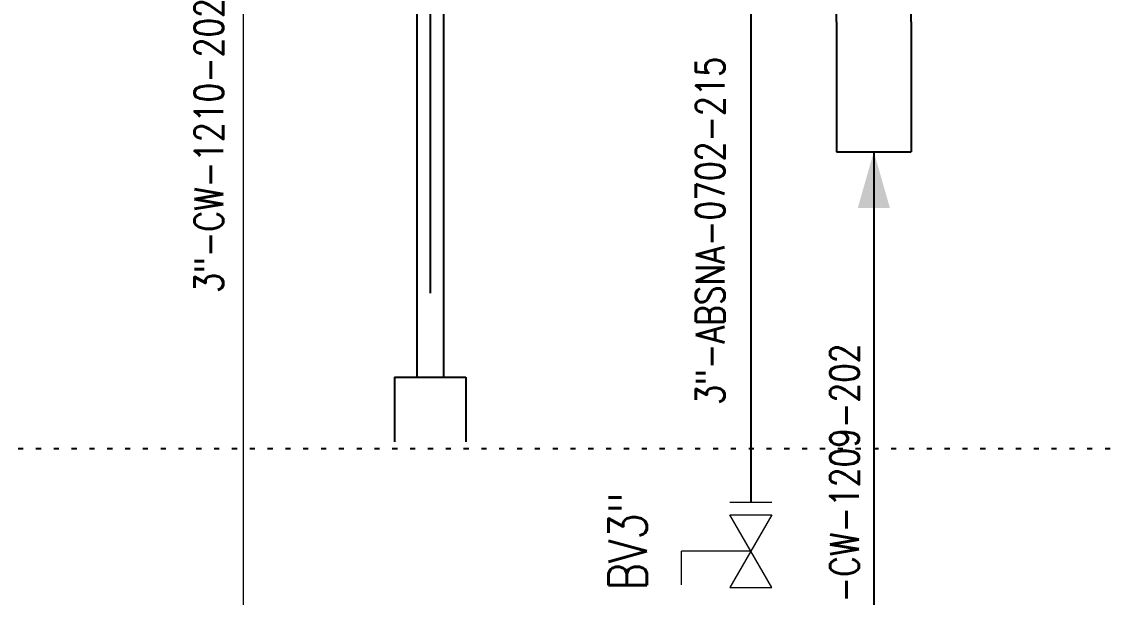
# Model space of a CAD drawing. Extents: x -29512 to 147477, y -5232 to 39709.
# Drawn here: x 140817.8 to 140839.11, y 9082.95 to 9094.26 of the extents above; entities that cross this region are included whole.
import ezdxf
from ezdxf.enums import TextEntityAlignment as Align

# ---------------------------------------------------------------- set-up
doc = ezdxf.new("R2010")
doc.units = 0
doc.linetypes.add('DASHDOT', pattern=[25.4, 12.7, -6.35, 0, -6.35])
doc.linetypes.add('DOTTED', pattern=[0.25, 0, -0.25])
doc.layers.get('0').update_dxf_attribs({"linetype": 'CONTINUOUS'})
for name, color, linetype in [('6', 6, 'DASHDOT'), ('DIMENSION', 3, 'CONTINUOUS'), ('HATCH', 4, 'CONTINUOUS'), ('NUVOLA', 6, 'CONTINUOUS'), ('S', 7, 'CONTINUOUS')]:
    doc.layers.add(name, color=color, linetype=linetype)
doc.layers.add('FITTING', color=7, linetype='CONTINUOUS', lineweight=13)
doc.layers.add('TAG', color=140, linetype='CONTINUOUS', lineweight=13)
doc.styles.add('Romans100', font='romans.shx', dxfattribs={"width": 0.8, "height": 200})
doc.styles.add('S25', font='SIMPLEX', dxfattribs={"width": 0.8, "height": 0.25})

# ---------------------------------------------------------------- blocks, each defined once
blk = doc.blocks.new('UeY515')
at = {"layer": '6', "color": 7}
for p, q in [((20.304, 16.769), (20.304, 21.259)), ((14.003, 20.135), (14.003, 16.771)), ((17.363, 16.769), (17.363, 19.111))]:
    blk.add_line(p, q, dxfattribs=at)

msp = doc.modelspace()

# ---------------------------------------------------------------- linework, layer by layer
at = {"color": 6, "lineweight": 20}
msp.add_line((140822.1541, 9098.6003), (140822.1541, 9076.5537), dxfattribs=at)
at = {"color": 7, "lineweight": 20}
for p in [(140830.7598, 9083.1896), (140832.1252, 9083.8551)]:
    msp.add_line(p, (140830.7598, 9083.8551), dxfattribs=at)
at = {"layer": '6', "color": 7}
msp.add_line((140825.824, 9101.6272), (140825.824, 9085.8735), dxfattribs=at)
at = {"layer": '6', "color": 5, "linetype": 'Continuous', "ltscale": 5}
for p, q in [((140833.8056, 9094.2581), (140833.8056, 9091.7029)), ((140835.2759, 9094.2581), (140835.2759, 9091.7029)), ((140833.8056, 9091.7029), (140835.2759, 9091.7029)), ((140834.5407, 9091.7029), (140834.5407, 9075.1159))]:
    msp.add_line(p, q, dxfattribs=at)
msp.add_solid([(140834.5407, 9091.7029), (140834.8554, 9090.6014), (140834.226, 9090.6014)], dxfattribs=at)
at = {"layer": 'DIMENSION', "color": 7, "linetype": 'ByBlock', "ltscale": 0.5}
for p, q in [((140825.5614, 9101.6272), (140825.5614, 9087.2738)), ((140826.0865, 9101.6272), (140826.0865, 9087.2738))]:
    msp.add_line(p, q, dxfattribs=at)
at = {"layer": 'DIMENSION', "color": 7}
for p, q in [((140825.1239, 9087.2738), (140826.5241, 9087.2738)), ((140825.124, 9087.2738), (140826.524, 9087.2738))]:
    msp.add_line(p, q, dxfattribs=at)
at = {"layer": 'DIMENSION', "color": 7, "linetype": 'DASHDOT', "ltscale": 0.1}
for p, q in [((140825.1239, 9087.2738), (140825.1239, 9085.8735)), ((140825.124, 9087.2738), (140825.124, 9085.8738)), ((140826.524, 9087.2738), (140826.524, 9085.8738)), ((140826.5241, 9087.2738), (140826.5241, 9085.8735))]:
    msp.add_line(p, q, dxfattribs=at)
at = {"layer": 'FITTING', "lineweight": 20}
msp.add_line((140831.7131, 9084.8162), (140832.5374, 9084.8162), dxfattribs=at)
for points in [[(140832.1252, 9083.8551), (140831.7131, 9084.5689), (140832.5374, 9084.5689)], [(140832.1252, 9083.8551), (140831.7131, 9083.1412), (140832.5374, 9083.1412)]]:
    msp.add_lwpolyline(points, close=True, dxfattribs=at)
at = {"layer": 'HATCH', "color": 7, "linetype": 'DOTTED'}
msp.add_line((140799.882, 9085.8738), (140905.1961, 9085.8738), dxfattribs=at)
at = {"layer": 'NUVOLA', "color": 1}
msp.add_line((140832.1252, 9094.259), (140832.1252, 9084.8162), dxfattribs=at)

# ---------------------------------------------------------------- block references
at = {"layer": 'HATCH', "color": 7, "xscale": 0.5, "yscale": 0.5, "zscale": 0.5}
msp.add_blockref('UeY515', (140825.1239, 9085.8735), dxfattribs=at)

# ---------------------------------------------------------------- texts
at = {"layer": 'S', "color": 2, "style": 'S25', "width": 0.8}
for s, p in [('3"-CW-1210-202', (140821.7615, 9094.722)), ('3"-ABSNA-0702-215', (140831.609, 9093.5672)), ('3"-CW-1209-202', (140834.2462, 9087.9368))]:
    msp.add_text(s, height=0.5646, rotation=90, dxfattribs=at).set_placement(p, align=Align.RIGHT)
at = {"layer": 'TAG', "color": 6, "lineweight": 20, "insert": (140829.7066, 9084.0456), "char_height": 0.75, "width": 7.302947, "attachment_point": 5, "rotation": 90, "style": 'Romans100'}
msp.add_mtext('{BV3"}', dxfattribs=at)

doc.saveas('drawing.dxf')
